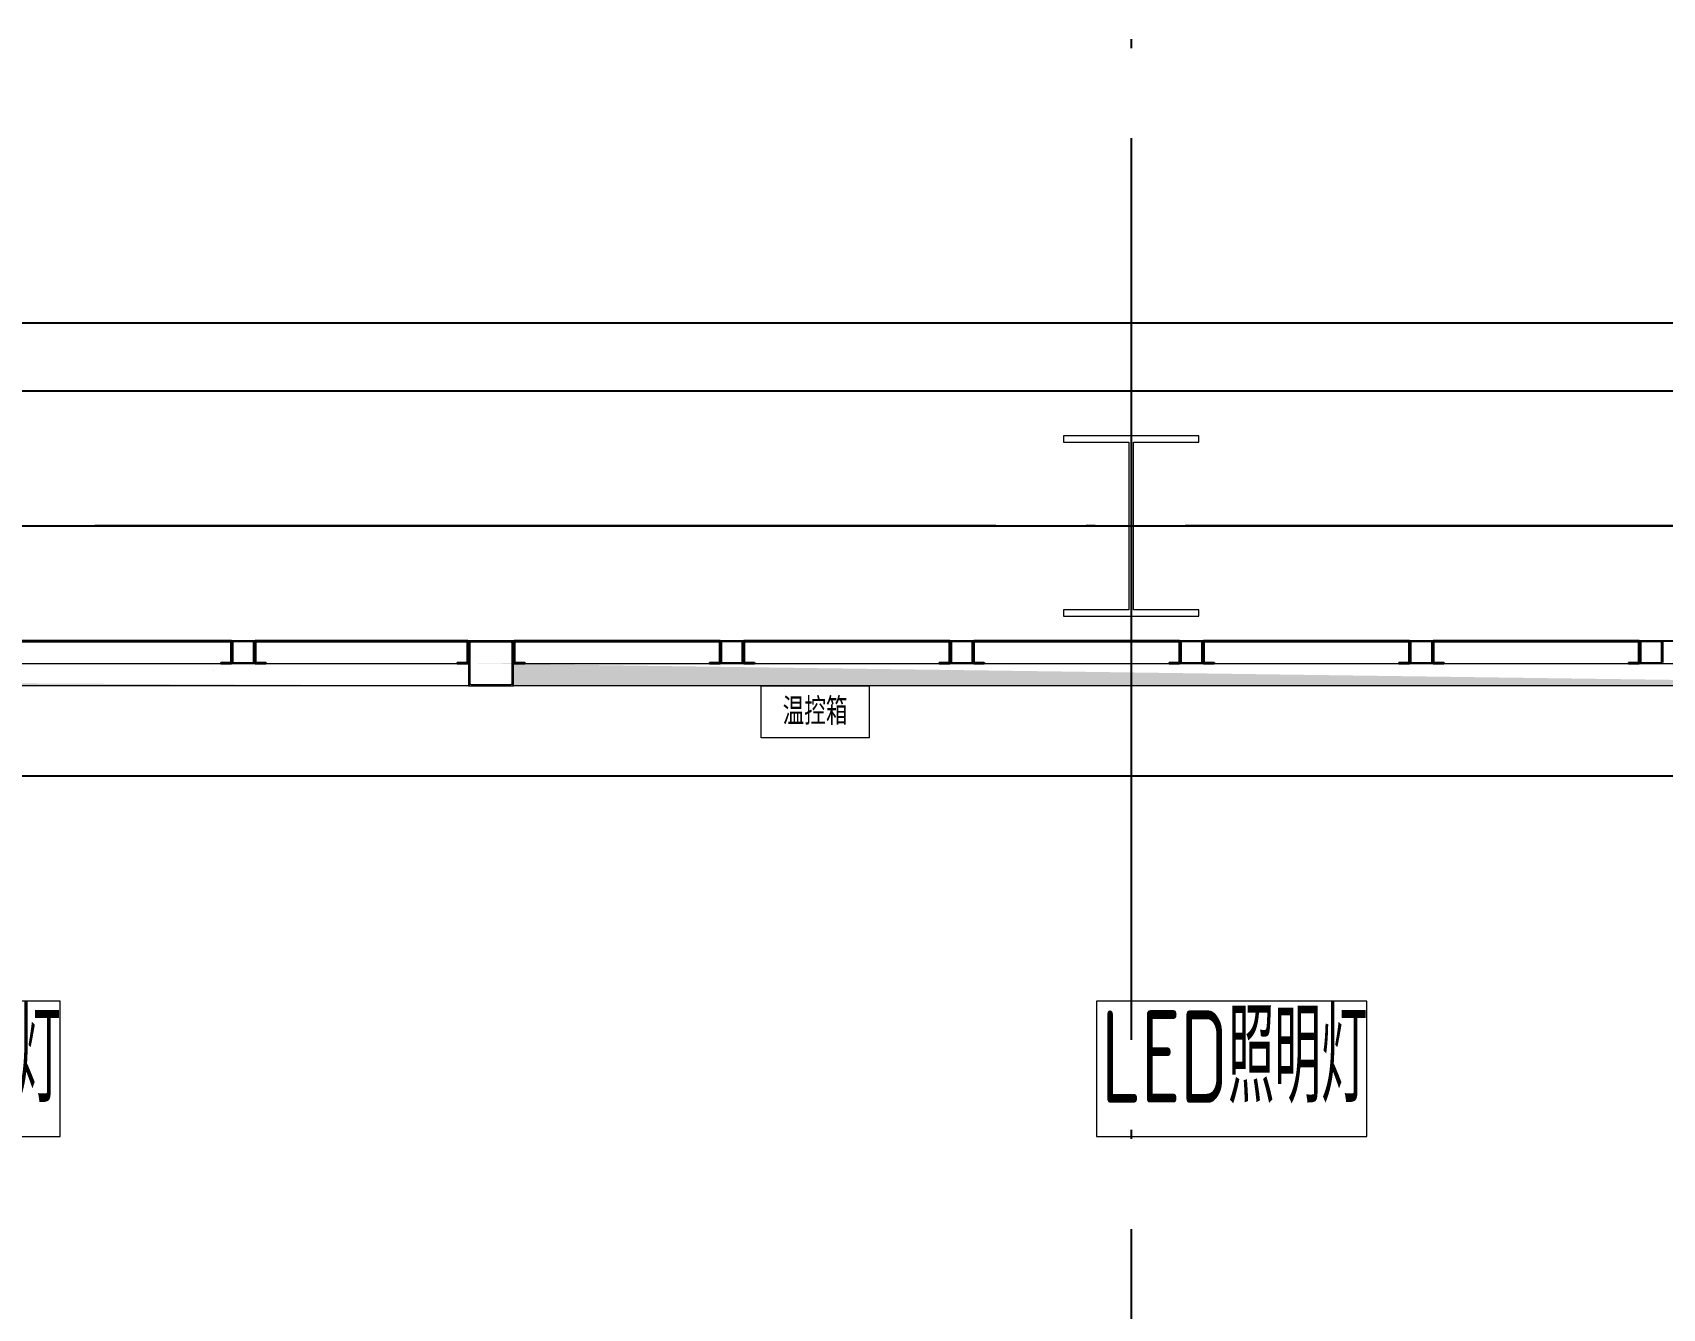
# Model space of a CAD drawing. Extents: x 758840 to 1108724, y -102573 to 143521.
# Drawn here: x 876495 to 880112, y 72201 to 75032 of the extents above; entities that cross this region are included whole.
import ezdxf

# ---------------------------------------------------------------- set-up
doc = ezdxf.new("R2010")
doc.units = 0
doc.header["$LTSCALE"] = 1000
doc.header["$MEASUREMENT"] = 0
doc.linetypes.add('DOTE', pattern=[2.42, 2, -0.2, 0.02, -0.2])
for name, color, linetype in [('02电气-设备', 255, 'Continuous'), ('02电气-设备基础', 252, 'Continuous'), ('DOTE', 8, 'DOTE'), ('hdt-101供电设计', 6, 'Continuous'), ('WALL-MOVE', 6, 'Continuous')]:
    doc.layers.add(name, color=color, linetype=linetype)
doc.layers.add('细实线', color=3, linetype='Continuous', lineweight=5)
doc.layers.add('钢柱', color=51, linetype='Continuous', lineweight=13)
doc.styles.add('_TEL_DIM', font='SIMPLEX', dxfattribs={"width": 0.8, "height": 3.5, "bigfont": 'HZTXT'})
doc.styles.add('Huarun_ziti', font='gbenor.shx', dxfattribs={"width": 0.7, "bigfont": 'gbcbig.shx'})

# ---------------------------------------------------------------- blocks, each defined once
blk = doc.blocks.new('BD4-PAL0101-LVPM-03')
at = {"ltscale": 5}
h = blk.add_hatch(dxfattribs=at)
h.set_pattern_fill('隔热材料01', color=8, scale=80, angle=45)
h.set_pattern_definition([(315, (-6393581, 4851832.664), (28.28427125, 28.28427125), [4.0142, -35.9858]), (315, (-6393602.19, 4851811.474), (28.28427125, 28.28427125), [4.0142, -35.9858]), (135, (-6393568.565, 4851806.713), (-28.28427125, -28.28427125), [4.0142, -35.9858]), (135, (-6393576.24, 4851799.04), (-28.28427125, -28.28427125), [4.0142, -35.9858]), (225, (-6393553.707, 4851812.48), (28.28427125, -28.28427125), [40.0194, 0.0194]), (180, (-6393563.022, 4851806.003), (-28.2842, 28.2842), [3.4144, -53.1542]), (161.56505, (-6393538.152, 4851834.288), (-28.284169758, 28.28429741), [2.244, -87.1988]), (161.56505, (-6393566.436, 4851806.003), (-28.284169758, 28.28429741), [2.244, -87.1988]), (198.43495, (-6393530.48, 4851835.707), (-28.28429741, 28.28416976), [4.488, -84.9548]), (198.43495, (-6393558.764, 4851807.422), (-28.28429741, 28.28416976), [4.488, -84.9548]), (108.43495, (-6393543.119, 4851837.835), (-28.28429741, 28.284169758), [21.3712, -68.0716]), (108.43495, (-6393571.403, 4851809.551), (-28.28429741, 28.284169758), [21.3712, -68.0716]), (161.56505, (-6393552.715, 4851860.948), (-28.284169758, 28.28429741), [2.244, -87.1988]), (161.56505, (-6393581, 4851832.664), (-28.284169758, 28.28429741), [2.244, -87.1988]), (180, (-6393583.129, 4851833.374), (-28.2842, 28.2842), [3.4144, -53.1542]), (198.43495, (-6393558.26, 4851861.658), (-28.28429741, 28.28416976), [4.488, -84.9548]), (198.43495, (-6393586.543, 4851833.374), (-28.28429741, 28.28416976), [4.488, -84.9548]), (90, (-6393602.9, 4851813.603), (-28.2842, 28.2842), [3.4144, -53.1542]), (108.43495, (-6393573.905, 4851839.759), (-28.28429741, 28.284169758), [2.244, -87.1988]), (108.43495, (-6393602.19, 4851811.474), (-28.28429741, 28.284169758), [2.244, -87.1988]), (71.56505, (-6393574.615, 4851845.3), (-28.28416976, 28.28429741), [4.488, -84.9548]), (71.56505, (-6393602.9, 4851817.017), (-28.28416976, 28.28429741), [4.488, -84.9548]), (161.56505, (-6393550.793, 4851830.162), (-28.284169758, 28.28429741), [21.3712, -68.0716]), (161.56505, (-6393579.077, 4851801.878), (-28.284169758, 28.28429741), [21.3712, -68.0716]), (90, (-6393575.53, 4851793.496), (-28.2842, 28.2842), [3.4144, -53.1542]), (108.43495, (-6393547.244, 4851825.195), (-28.28429741, 28.284169758), [2.244, -87.1988]), (108.43495, (-6393575.529, 4851796.91), (-28.28429741, 28.284169758), [2.244, -87.1988]), (71.56505, (-6393548.664, 4851817.523), (-28.28416976, 28.28429741), [4.488, -84.9548]), (71.56505, (-6393576.948, 4851789.24), (-28.28416976, 28.28429741), [4.488, -84.9548])])
edge = h.paths.add_edge_path()
edge.add_line((1914731.1, 716073.1), (1914731.1, 716023.1))
edge.add_line((1914741, 716023.1), (1914741, 716073.1))
edge.add_line((1914961.1, 716073.1), (1915777, 716073.1))
edge.add_line((1915777, 716023.1), (1914961.1, 716023.1))
edge.add_line((1915877, 716073.1), (1917641.1, 716073.1))
edge.add_line((1917641.1, 716023.1), (1915877, 716023.1))
edge.add_line((1919291.1, 716073.1), (1924487.1, 716073.1))
edge.add_line((1924487.1, 716023.1), (1919291.1, 716023.1))
edge.add_line((1924587.1, 716073.1), (1928137.1, 716073.1))
edge.add_line((1928137.1, 716023.1), (1924587.1, 716023.1))
edge = h.paths.add_edge_path(flags=17)
edge.add_line((1924487.1, 716073.1), (1924487.1, 716023.1))
edge.add_line((1924587.1, 716023.1), (1924587.1, 716073.1))
edge.add_line((1919291.1, 716023.1), (1919291.1, 716073.1))
edge.add_line((1917641.1, 716073.1), (1917641.1, 716023.1))
edge.add_line((1914961.1, 716023.1), (1914961.1, 716073.1))
edge.add_line((1928137.1, 716073.1), (1928137.1, 716023.1))
at = {"linetype": 'Continuous', "lineweight": 25}
for p, q in [((1923960.3, 716123.1), (1923490.1, 716123.1)), ((1923960.3, 716121.1), (1923490.1, 716121.1)), ((1923960.5, 716075.3), (1923960.5, 716120.9)), ((1923962.5, 716120.9), (1923962.5, 716075.3)), ((1923962.5, 716075.3), (1923962.5, 716120.9)), ((1924012.5, 716120.9), (1924012.5, 716075.3)), ((1924014.5, 716120.9), (1924014.5, 716075.3)), ((1924484.9, 716123.1), (1924014.7, 716123.1)), ((1924484.9, 716121.1), (1924014.7, 716121.1)), ((1924485.1, 716075.3), (1924485.1, 716120.9)), ((1924487.1, 716120.9), (1924487.1, 716075.3)), ((1924487.1, 716075.3), (1924487.1, 716120.9)), ((1924587.1, 716120.9), (1924587.1, 716075.3)), ((1924589.1, 716120.9), (1924589.1, 716075.3)), ((1925044.9, 716123.1), (1924589.3, 716123.1)), ((1925044.9, 716121.1), (1924589.3, 716121.1)), ((1925045.1, 716075.3), (1925045.1, 716120.9)), ((1925047.1, 716120.9), (1925047.1, 716075.3)), ((1925047.1, 716075.3), (1925047.1, 716120.9)), ((1925097.1, 716120.9), (1925097.1, 716075.3)), ((1925099.1, 716120.9), (1925099.1, 716075.3)), ((1925554.9, 716123.1), (1925099.3, 716123.1)), ((1925554.9, 716121.1), (1925099.3, 716121.1)), ((1925555.1, 716075.3), (1925555.1, 716120.9)), ((1925557.1, 716120.9), (1925557.1, 716075.3)), ((1925557.1, 716075.3), (1925557.1, 716120.9)), ((1925607.1, 716120.9), (1925607.1, 716075.3)), ((1925609.1, 716120.9), (1925609.1, 716075.3)), ((1926064.9, 716123.1), (1925609.3, 716123.1)), ((1926064.9, 716121.1), (1925609.3, 716121.1)), ((1926065.1, 716075.3), (1926065.1, 716120.9)), ((1926067.1, 716120.9), (1926067.1, 716075.3)), ((1926067.1, 716075.3), (1926067.1, 716120.9)), ((1926117.1, 716120.9), (1926117.1, 716075.3)), ((1926119.1, 716120.9), (1926119.1, 716075.3)), ((1926574.9, 716123.1), (1926119.3, 716123.1)), ((1926574.9, 716121.1), (1926119.3, 716121.1)), ((1926575.1, 716075.3), (1926575.1, 716120.9)), ((1926577.1, 716120.9), (1926577.1, 716075.3)), ((1926577.1, 716075.3), (1926577.1, 716120.9)), ((1926627.1, 716120.9), (1926627.1, 716075.3)), ((1926629.1, 716120.9), (1926629.1, 716075.3)), ((1927084.9, 716123.1), (1926629.3, 716123.1)), ((1927084.9, 716121.1), (1926629.3, 716121.1)), ((1927085.1, 716075.3), (1927085.1, 716120.9)), ((1927087.1, 716120.9), (1927087.1, 716075.3)), ((1927087.1, 716075.3), (1927087.1, 716120.9)), ((1927137.1, 716120.9), (1927137.1, 716075.3)), ((1923937.5, 716075.1), (1923937.5, 716073.1)), ((1923937.5, 716075.1), (1923960.3, 716075.1)), ((1923937.5, 716073.1), (1923960.3, 716073.1)), ((1924014.7, 716075.1), (1924037.5, 716075.1)), ((1924014.7, 716073.1), (1924037.5, 716073.1)), ((1924037.5, 716075.1), (1924037.5, 716073.1)), ((1924462.1, 716075.1), (1924462.1, 716073.1)), ((1924462.1, 716075.1), (1924484.9, 716075.1)), ((1924462.1, 716073.1), (1924484.9, 716073.1)), ((1924589.3, 716075.1), (1924612.1, 716075.1)), ((1924589.3, 716073.1), (1924612.1, 716073.1)), ((1924612.1, 716075.1), (1924612.1, 716073.1)), ((1925022.1, 716075.1), (1925022.1, 716073.1)), ((1925022.1, 716075.1), (1925044.9, 716075.1)), ((1925022.1, 716073.1), (1925044.9, 716073.1)), ((1925099.3, 716075.1), (1925122.1, 716075.1)), ((1925099.3, 716073.1), (1925122.1, 716073.1)), ((1925122.1, 716075.1), (1925122.1, 716073.1)), ((1925532.1, 716075.1), (1925532.1, 716073.1)), ((1925532.1, 716075.1), (1925554.9, 716075.1)), ((1925532.1, 716073.1), (1925554.9, 716073.1)), ((1925609.3, 716075.1), (1925632.1, 716075.1)), ((1925609.3, 716073.1), (1925632.1, 716073.1)), ((1925632.1, 716075.1), (1925632.1, 716073.1)), ((1926042.1, 716075.1), (1926042.1, 716073.1)), ((1926042.1, 716075.1), (1926064.9, 716075.1)), ((1926042.1, 716073.1), (1926064.9, 716073.1)), ((1926119.3, 716075.1), (1926142.1, 716075.1)), ((1926119.3, 716073.1), (1926142.1, 716073.1)), ((1926142.1, 716075.1), (1926142.1, 716073.1)), ((1926552.1, 716075.1), (1926552.1, 716073.1)), ((1926552.1, 716075.1), (1926574.9, 716075.1)), ((1926552.1, 716073.1), (1926574.9, 716073.1)), ((1926629.3, 716075.1), (1926652.1, 716075.1)), ((1926629.3, 716073.1), (1926652.1, 716073.1)), ((1926652.1, 716075.1), (1926652.1, 716073.1)), ((1927062.1, 716075.1), (1927062.1, 716073.1)), ((1927062.1, 716075.1), (1927084.9, 716075.1)), ((1927062.1, 716073.1), (1927084.9, 716073.1))]:
    blk.add_line(p, q, dxfattribs=at)
at = {"lineweight": 15}
for p, q in [((1919291.1, 716073.1), (1924487.1, 716073.1)), ((1924487.1, 716073.1), (1924487.1, 716023.1)), ((1924587.1, 716073.1), (1928137.1, 716073.1)), ((1924587.1, 716023.1), (1924587.1, 716073.1)), ((1924487.1, 716023.1), (1919291.1, 716023.1)), ((1924487.1, 716023.1), (1924587.1, 716023.1)), ((1928137.1, 716023.1), (1924587.1, 716023.1)), ((1925136.8, 716023.1), (1925376.8, 716023.1)), ((1925136.8, 715908.1), (1925136.8, 716023.1)), ((1925376.8, 716023.1), (1925376.8, 715908.1)), ((1925376.8, 715908.1), (1925136.8, 715908.1))]:
    blk.add_line(p, q, dxfattribs=at)
at = {"linetype": 'Continuous', "lineweight": 15}
for p, q in [((1923921.6, 716058), (1923921.6, 716058)), ((1925525.9, 716071.5), (1925525.9, 716071.5)), ((1926094.3, 716072.4), (1926094.3, 716072.4))]:
    blk.add_line(p, q, dxfattribs=at)
at = {"linetype": 'Continuous', "lineweight": 25}
for centre, radius, start, end in [((1923960.3, 716120.9), 2.2, 0, 90), ((1923960.3, 716120.9), 0.2, 0, 90), ((1924014.7, 716120.9), 2.2, 90, 180), ((1924014.7, 716120.9), 0.2, 90, 180), ((1924484.9, 716120.9), 2.2, 0, 90), ((1924484.9, 716120.9), 0.2, 0, 90), ((1924589.3, 716120.9), 2.2, 90, 180), ((1924589.3, 716120.9), 0.2, 90, 180), ((1925044.9, 716120.9), 2.2, 0, 90), ((1925044.9, 716120.9), 0.2, 0, 90), ((1925099.3, 716120.9), 2.2, 90, 180), ((1925099.3, 716120.9), 0.2, 90, 180), ((1925554.9, 716120.9), 2.2, 0, 90), ((1925554.9, 716120.9), 0.2, 0, 90), ((1925609.3, 716120.9), 2.2, 90, 180), ((1925609.3, 716120.9), 0.2, 90, 180), ((1926064.9, 716120.9), 2.2, 0, 90), ((1926064.9, 716120.9), 0.2, 0, 90), ((1926119.3, 716120.9), 2.2, 90, 180), ((1926119.3, 716120.9), 0.2, 90, 180), ((1926574.9, 716120.9), 2.2, 0, 90), ((1926574.9, 716120.9), 0.2, 0, 90), ((1926629.3, 716120.9), 2.2, 90, 180), ((1926629.3, 716120.9), 0.2, 90, 180), ((1927084.9, 716120.9), 2.2, 0, 90), ((1927084.9, 716120.9), 0.2, 0, 90), ((1923960.3, 716075.3), 0.2, 270, 0), ((1923960.3, 716075.3), 2.2, 270, 0), ((1924014.7, 716075.3), 2.2, 180, 270), ((1924014.7, 716075.3), 0.2, 180, 270), ((1924484.9, 716075.3), 0.2, 270, 0), ((1924484.9, 716075.3), 2.2, 270, 0), ((1924589.3, 716075.3), 2.2, 180, 270), ((1924589.3, 716075.3), 0.2, 180, 270), ((1925044.9, 716075.3), 0.2, 270, 0), ((1925044.9, 716075.3), 2.2, 270, 0), ((1925099.3, 716075.3), 2.2, 180, 270), ((1925099.3, 716075.3), 0.2, 180, 270), ((1925554.9, 716075.3), 0.2, 270, 0), ((1925554.9, 716075.3), 2.2, 270, 0), ((1925609.3, 716075.3), 2.2, 180, 270), ((1925609.3, 716075.3), 0.2, 180, 270), ((1926064.9, 716075.3), 0.2, 270, 0), ((1926064.9, 716075.3), 2.2, 270, 0), ((1926119.3, 716075.3), 2.2, 180, 270), ((1926119.3, 716075.3), 0.2, 180, 270), ((1926574.9, 716075.3), 0.2, 270, 0), ((1926574.9, 716075.3), 2.2, 270, 0), ((1926629.3, 716075.3), 2.2, 180, 270), ((1926629.3, 716075.3), 0.2, 180, 270), ((1927084.9, 716075.3), 0.2, 270, 0), ((1927084.9, 716075.3), 2.2, 270, 0)]:
    blk.add_arc(centre, radius, start, end, dxfattribs=at)
at = {"layer": 'hdt-101供电设计', "lineweight": 15}
for p, q in [((1923581.1, 715323.6), (1922981.1, 715323.6)), ((1923581.1, 715023.6), (1923581.1, 715323.6)), ((1926481.1, 715323.6), (1925881.1, 715323.6)), ((1925881.1, 715323.6), (1925881.1, 715023.6)), ((1926481.1, 715023.6), (1926481.1, 715323.6)), ((1922981.1, 715023.6), (1923581.1, 715023.6)), ((1925881.1, 715023.6), (1926481.1, 715023.6))]:
    blk.add_line(p, q, dxfattribs=at)
at = {"layer": '细实线', "lineweight": 15}
for p, q in [((1923962.5, 716119.1), (1923962.5, 716077.1)), ((1923964.5, 716119.1), (1923964.5, 716077.1)), ((1924008.5, 716123.1), (1923966.5, 716123.1)), ((1924008.5, 716121.1), (1923966.5, 716121.1)), ((1924010.5, 716077.1), (1924010.5, 716119.1)), ((1924012.5, 716077.1), (1924012.5, 716119.1)), ((1924487.1, 716117.1), (1924487.1, 716029.1)), ((1924490.1, 716117.1), (1924490.1, 716029.1)), ((1924581.1, 716123.1), (1924493.1, 716123.1)), ((1924581.1, 716120.1), (1924493.1, 716120.1)), ((1924584.1, 716029.1), (1924584.1, 716117.1)), ((1924587.1, 716029.1), (1924587.1, 716117.1)), ((1925047.1, 716119.1), (1925047.1, 716077.1)), ((1925049.1, 716119.1), (1925049.1, 716077.1)), ((1925093.1, 716123.1), (1925051.1, 716123.1)), ((1925093.1, 716121.1), (1925051.1, 716121.1)), ((1925095.1, 716077.1), (1925095.1, 716119.1)), ((1925097.1, 716077.1), (1925097.1, 716119.1)), ((1925557.1, 716119.1), (1925557.1, 716077.1)), ((1925559.1, 716119.1), (1925559.1, 716077.1)), ((1925603.1, 716123.1), (1925561.1, 716123.1)), ((1925603.1, 716121.1), (1925561.1, 716121.1)), ((1925605.1, 716077.1), (1925605.1, 716119.1)), ((1925607.1, 716077.1), (1925607.1, 716119.1)), ((1926067.1, 716119.1), (1926067.1, 716077.1)), ((1926069.1, 716119.1), (1926069.1, 716077.1)), ((1926113.1, 716123.1), (1926071.1, 716123.1)), ((1926113.1, 716121.1), (1926071.1, 716121.1)), ((1926115.1, 716077.1), (1926115.1, 716119.1)), ((1926117.1, 716077.1), (1926117.1, 716119.1)), ((1926577.1, 716119.1), (1926577.1, 716077.1)), ((1926579.1, 716119.1), (1926579.1, 716077.1)), ((1926623.1, 716123.1), (1926581.1, 716123.1)), ((1926623.1, 716121.1), (1926581.1, 716121.1)), ((1926625.1, 716077.1), (1926625.1, 716119.1)), ((1926627.1, 716077.1), (1926627.1, 716119.1)), ((1927087.1, 716119.1), (1927087.1, 716077.1)), ((1927089.1, 716119.1), (1927089.1, 716077.1)), ((1927133.1, 716123.1), (1927091.1, 716123.1)), ((1927133.1, 716121.1), (1927091.1, 716121.1)), ((1927135.1, 716077.1), (1927135.1, 716119.1)), ((1927137.1, 716077.1), (1927137.1, 716119.1)), ((1923966.5, 716075.1), (1924008.5, 716075.1)), ((1923966.5, 716073.1), (1924008.5, 716073.1)), ((1925051.1, 716075.1), (1925093.1, 716075.1)), ((1925051.1, 716073.1), (1925093.1, 716073.1)), ((1925561.1, 716075.1), (1925603.1, 716075.1)), ((1925561.1, 716073.1), (1925603.1, 716073.1)), ((1926071.1, 716075.1), (1926113.1, 716075.1)), ((1926071.1, 716073.1), (1926113.1, 716073.1)), ((1926581.1, 716075.1), (1926623.1, 716075.1)), ((1926581.1, 716073.1), (1926623.1, 716073.1)), ((1927091.1, 716075.1), (1927133.1, 716075.1)), ((1927091.1, 716073.1), (1927133.1, 716073.1)), ((1924493.1, 716026.1), (1924581.1, 716026.1)), ((1924493.1, 716023.1), (1924581.1, 716023.1))]:
    blk.add_line(p, q, dxfattribs=at)
for centre, radius, start, end in [((1923966.5, 716119.1), 4, 90, 180), ((1923966.5, 716119.1), 2, 90, 180), ((1924008.5, 716119.1), 4, 0, 90), ((1924008.5, 716119.1), 2, 0, 90), ((1924493.1, 716117.1), 6, 90, 180), ((1924493.1, 716117.1), 3, 90, 180), ((1924581.1, 716117.1), 6, 0, 90), ((1924581.1, 716117.1), 3, 0, 90), ((1925051.1, 716119.1), 4, 90, 180), ((1925051.1, 716119.1), 2, 90, 180), ((1925093.1, 716119.1), 4, 0, 90), ((1925093.1, 716119.1), 2, 0, 90), ((1925561.1, 716119.1), 4, 90, 180), ((1925561.1, 716119.1), 2, 90, 180), ((1925603.1, 716119.1), 4, 0, 90), ((1925603.1, 716119.1), 2, 0, 90), ((1926071.1, 716119.1), 4, 90, 180), ((1926071.1, 716119.1), 2, 90, 180), ((1926113.1, 716119.1), 4, 0, 90), ((1926113.1, 716119.1), 2, 0, 90), ((1926581.1, 716119.1), 4, 90, 180), ((1926581.1, 716119.1), 2, 90, 180), ((1926623.1, 716119.1), 4, 0, 90), ((1926623.1, 716119.1), 2, 0, 90), ((1927091.1, 716119.1), 4, 90, 180), ((1927091.1, 716119.1), 2, 90, 180), ((1927133.1, 716119.1), 4, 0, 90), ((1927133.1, 716119.1), 2, 0, 90), ((1923966.5, 716077.1), 4, 180, 270), ((1923966.5, 716077.1), 2, 180, 270), ((1924008.5, 716077.1), 2, 270, 0), ((1924008.5, 716077.1), 4, 270, 0), ((1925051.1, 716077.1), 4, 180, 270), ((1925051.1, 716077.1), 2, 180, 270), ((1925093.1, 716077.1), 2, 270, 0), ((1925093.1, 716077.1), 4, 270, 0), ((1925561.1, 716077.1), 4, 180, 270), ((1925561.1, 716077.1), 2, 180, 270), ((1925603.1, 716077.1), 4, 270, 0), ((1925603.1, 716077.1), 2, 270, 0), ((1926071.1, 716077.1), 4, 180, 270), ((1926071.1, 716077.1), 2, 180, 270), ((1926113.1, 716077.1), 2, 270, 0), ((1926113.1, 716077.1), 4, 270, 0), ((1926581.1, 716077.1), 4, 180, 270), ((1926581.1, 716077.1), 2, 180, 270), ((1926623.1, 716077.1), 4, 270, 0), ((1926623.1, 716077.1), 2, 270, 0), ((1927091.1, 716077.1), 4, 180, 270), ((1927091.1, 716077.1), 2, 180, 270), ((1927133.1, 716077.1), 4, 270, 0), ((1927133.1, 716077.1), 2, 270, 0), ((1924493.1, 716029.1), 6, 180, 270), ((1924493.1, 716029.1), 3, 180, 270), ((1924581.1, 716029.1), 6, 270, 0), ((1924581.1, 716029.1), 3, 270, 0)]:
    blk.add_arc(centre, radius, start, end, dxfattribs=at)
at = {"lineweight": -3, "style": '_TEL_DIM', "width": 0.8}
blk.add_text('温控箱', height=60, dxfattribs=at).set_placement((1925184.6, 715936.7))
at = {"layer": 'hdt-101供电设计', "lineweight": 15, "style": 'Huarun_ziti', "width": 0.7}
for p in [(1922991.9, 715098.3), (1925891.9, 715098.3)]:
    blk.add_text('LED照明灯', height=204.8, dxfattribs=at).set_placement(p)

msp = doc.modelspace()

# ---------------------------------------------------------------- linework, layer by layer
at = {"layer": '02电气-设备基础'}
msp.add_lwpolyline([(901460.28, 73382.53), (847360.28, 73382.53), (847360.28, 73682.52), (901460.28, 73682.52)], close=True, dxfattribs=at)
at = {"layer": 'DOTE'}
for p, q in [((878933.02, 103837.52), (878933.02, 34437.52)), ((771533.02, 73937.52), (914933.02, 73937.52)), ((914933.02, 73937.52), (771533.02, 73937.52)), ((914933.02, 73937.52), (775066.25, 73937.52)), ((775066.25, 73937.52), (914933.02, 73937.52))]:
    msp.add_line(p, q, dxfattribs=at)
at = {"layer": 'WALL-MOVE'}
for p, q in [((881662.57, 74387.5), (874338.02, 74387.5)), ((874263.02, 74237.5), (881662.57, 74237.5))]:
    msp.add_line(p, q, dxfattribs=at)
at = {"layer": '钢柱'}
msp.add_lwpolyline([(878938.02, 74123.52), (879083.02, 74123.52), (879083.02, 74137.52), (878783.02, 74137.52), (878783.02, 74123.52), (878928.02, 74123.52), (878928.02, 73751.52), (878783.02, 73751.52), (878783.02, 73737.52), (879083.02, 73737.52), (879083.02, 73751.52), (878938.02, 73751.52), (878938.02, 74123.52)], dxfattribs=at)

# ---------------------------------------------------------------- block references
at = {"layer": '02电气-设备'}
msp.add_blockref('BD4-PAL0101-LVPM-03', (-1047025.03, -642440.55), dxfattribs=at)

doc.saveas('drawing.dxf')
